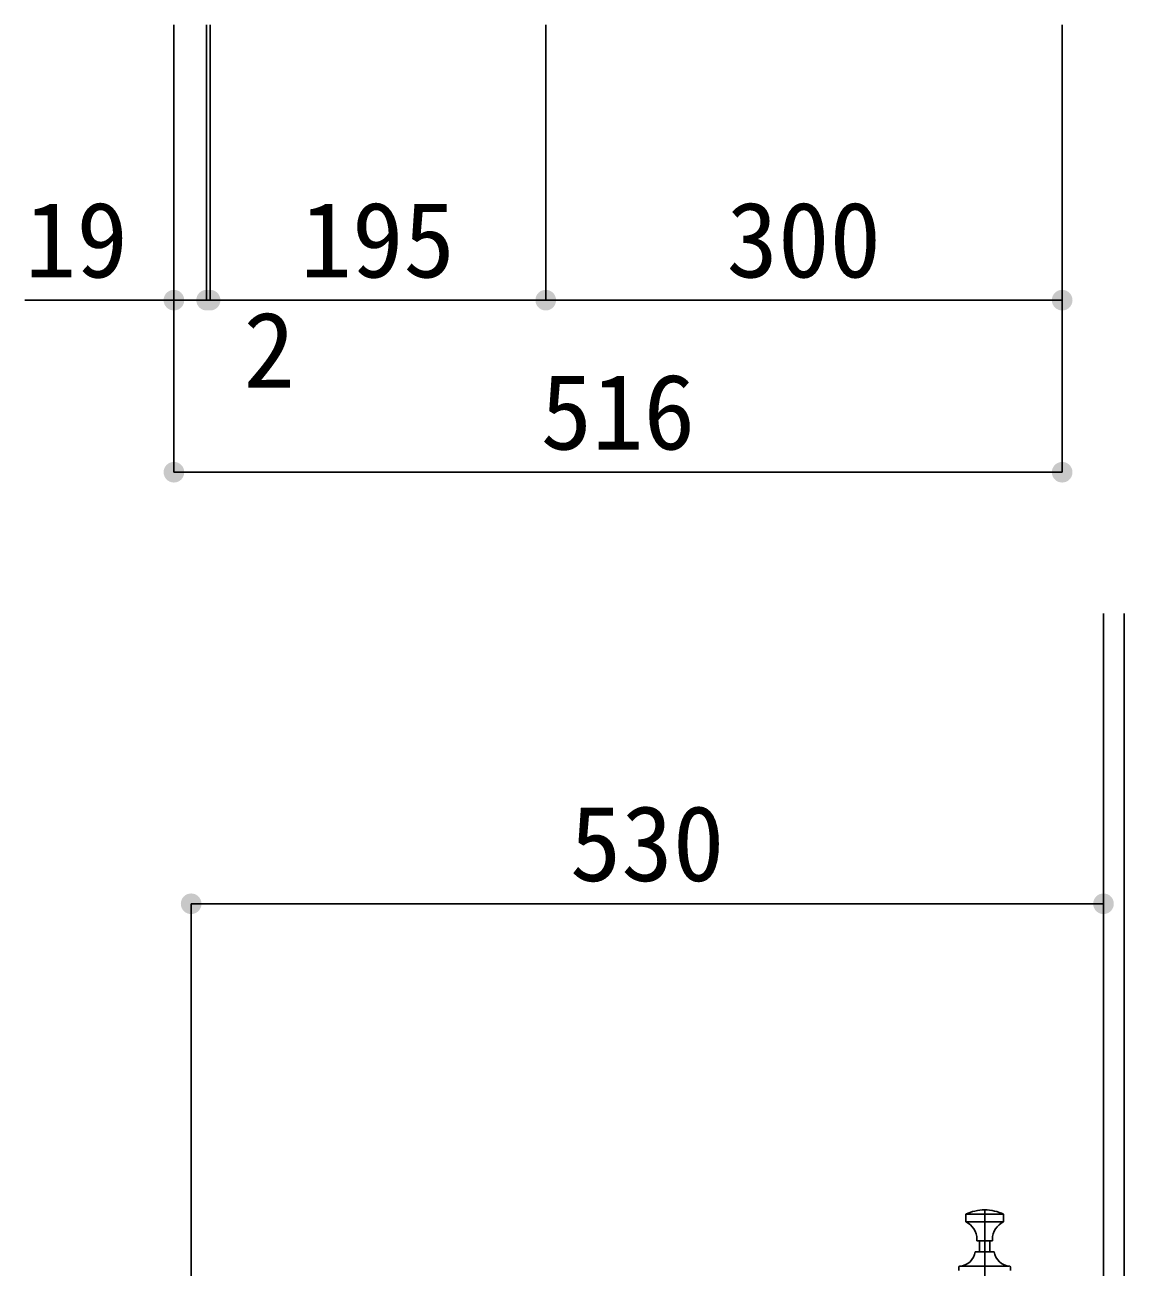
# Model space of a CAD drawing. Units: millimetres on the paper, scale 1:20. Extents: x -205 to 195, y -144 to 138.
# Drawn here: x 28.67 to 60.6, y -70.6 to -34.5 of the extents above; entities that cross this region are included whole.
import ezdxf
from ezdxf.enums import TextEntityAlignment as Align

# ---------------------------------------------------------------- set-up
doc = ezdxf.new("R2010")
doc.units = ezdxf.units.MM
doc.linetypes.add('CHAIN1', pattern=[8, 5, -1, 1, -1])
doc.linetypes.add('DASHED1', pattern=[1.8, 1.2, -0.6])
doc.layers.add('0-2_2', color=4, linetype='Continuous')
doc.layers.add('0-3_3', color=6, linetype='Continuous')
doc.styles.add('ＭＳ ゴシック', font='')
doc.styles.get('ＭＳ ゴシック').set_extended_font_data('MS Gothic')

msp = doc.modelspace()

# ---------------------------------------------------------------- hatches: boundary and pattern name
at = {"layer": '0-2_2'}
for points in [[(33.3, -42.5, 1), (32.7, -42.5, 1)], [(34.25, -42.5, 1), (33.65, -42.5, 1)], [(34.25, -42.5, 1), (33.65, -42.5, 1)], [(34.35, -42.5, 1), (33.75, -42.5, 1)], [(34.35, -42.5, 1), (33.75, -42.5, 1)], [(44.1, -42.5, 1), (43.5, -42.5, 1)], [(44.1, -42.5, 1), (43.5, -42.5, 1)], [(59.1, -42.5, 1), (58.5, -42.5, 1)], [(33.3, -47.5, 1), (32.7, -47.5, 1)], [(59.1, -47.5, 1), (58.5, -47.5, 1)], [(33.8, -60.04, 1), (33.2, -60.04, 1)], [(60.3, -60.04, 1), (59.7, -60.04, 1)]]:
    msp.add_hatch(color=132, dxfattribs=at).paths.add_polyline_path(points)

# ---------------------------------------------------------------- linework, layer by layer
for p, q in [((33, -34.5), (33, -47.5)), ((33, -34.5), (33, -42.5)), ((33.95, -34.5), (33.95, -42.5)), ((33.95, -34.5), (33.95, -42.5)), ((34.05, -34.5), (34.05, -42.5)), ((34.05, -34.5), (34.05, -42.5)), ((43.8, -34.5), (43.8, -42.5)), ((43.8, -34.5), (43.8, -42.5)), ((58.8, -34.5), (58.8, -47.5)), ((58.8, -34.5), (58.8, -42.5)), ((28.67, -42.5), (35.15, -42.5)), ((32.75, -42.5), (35.25, -42.5)), ((34.05, -42.5), (43.8, -42.5)), ((43.8, -42.5), (58.8, -42.5)), ((33, -47.5), (58.8, -47.5)), ((60, -110), (60, -51.601)), ((60.6, -110), (60.6, -51.601)), ((33.5, -72.64), (33.5, -60.04)), ((33.5, -60.04), (60, -60.04)), ((60, -72.64), (60, -60.04))]:
    msp.add_line(p, q, dxfattribs=at)
at = {"layer": '0-3_3', "linetype": 'DASHED1'}
msp.add_line((56.55, -68.935), (56.55, -69.164), dxfattribs=at)
at = {"layer": '0-3_3', "linetype": 'CHAIN1'}
for p, q in [((56.55, -68.935), (56.55, -86.935)), ((56.55, -70.234), (56.55, -71.592))]:
    msp.add_line(p, q, dxfattribs=at)
at = {"layer": '0-3_3'}
for p, q in [((56, -69.063), (56, -69.285)), ((56.55, -69.063), (56, -69.063)), ((56.55, -69.285), (56, -69.285)), ((57.1, -69.063), (56.55, -69.063)), ((57.1, -69.285), (56.55, -69.285)), ((57.1, -69.285), (57.1, -69.063)), ((56.325, -69.785), (56.325, -69.835)), ((56.55, -69.835), (56.325, -69.835)), ((56.4, -69.835), (56.4, -70.15)), ((56.775, -69.835), (56.55, -69.835)), ((56.7, -69.835), (56.7, -70.15)), ((56.775, -69.785), (56.775, -69.835)), ((56.55, -70.15), (56.275, -70.15)), ((56.825, -70.15), (56.55, -70.15)), ((55.8, -70.7), (55.8, -70.598)), ((56.55, -70.575), (55.85, -70.575)), ((57.25, -70.575), (56.55, -70.575)), ((57.3, -70.598), (57.3, -70.7))]:
    msp.add_line(p, q, dxfattribs=at)
for centre, radius, start, end in [((56.55, -70.185), 1.25, 90, 116.1039), ((56.55, -70.185), 1.25, 63.8961, 90), ((55.775, -69.787), 0.55, 0.1951, 65.8526), ((57.325, -69.787), 0.55, 114.1474, 179.8049), ((55.781, -70.075), 0.5, 274.8514, 351.4167), ((57.319, -70.075), 0.5, 188.5833, 265.1486), ((55.825, -70.598), 0.025, 94.8514, 180), ((57.275, -70.598), 0.025, 0, 85.1486)]:
    msp.add_arc(centre, radius, start, end, dxfattribs=at)

# ---------------------------------------------------------------- texts
at = {"layer": '0-2_2', "style": 'ＭＳ ゴシック'}
for s, p in [('19', (28.67, -42.5)), ('195', (36.675, -42.5)), ('300', (49.05, -42.5)), ('2', (35.02, -45.699)), ('516', (43.65, -47.5)), ('530', (44.5, -60.04))]:
    msp.add_text(s, height=2.199, dxfattribs=at).set_placement(p, align=Align.BOTTOM_LEFT)

doc.saveas('drawing.dxf')
